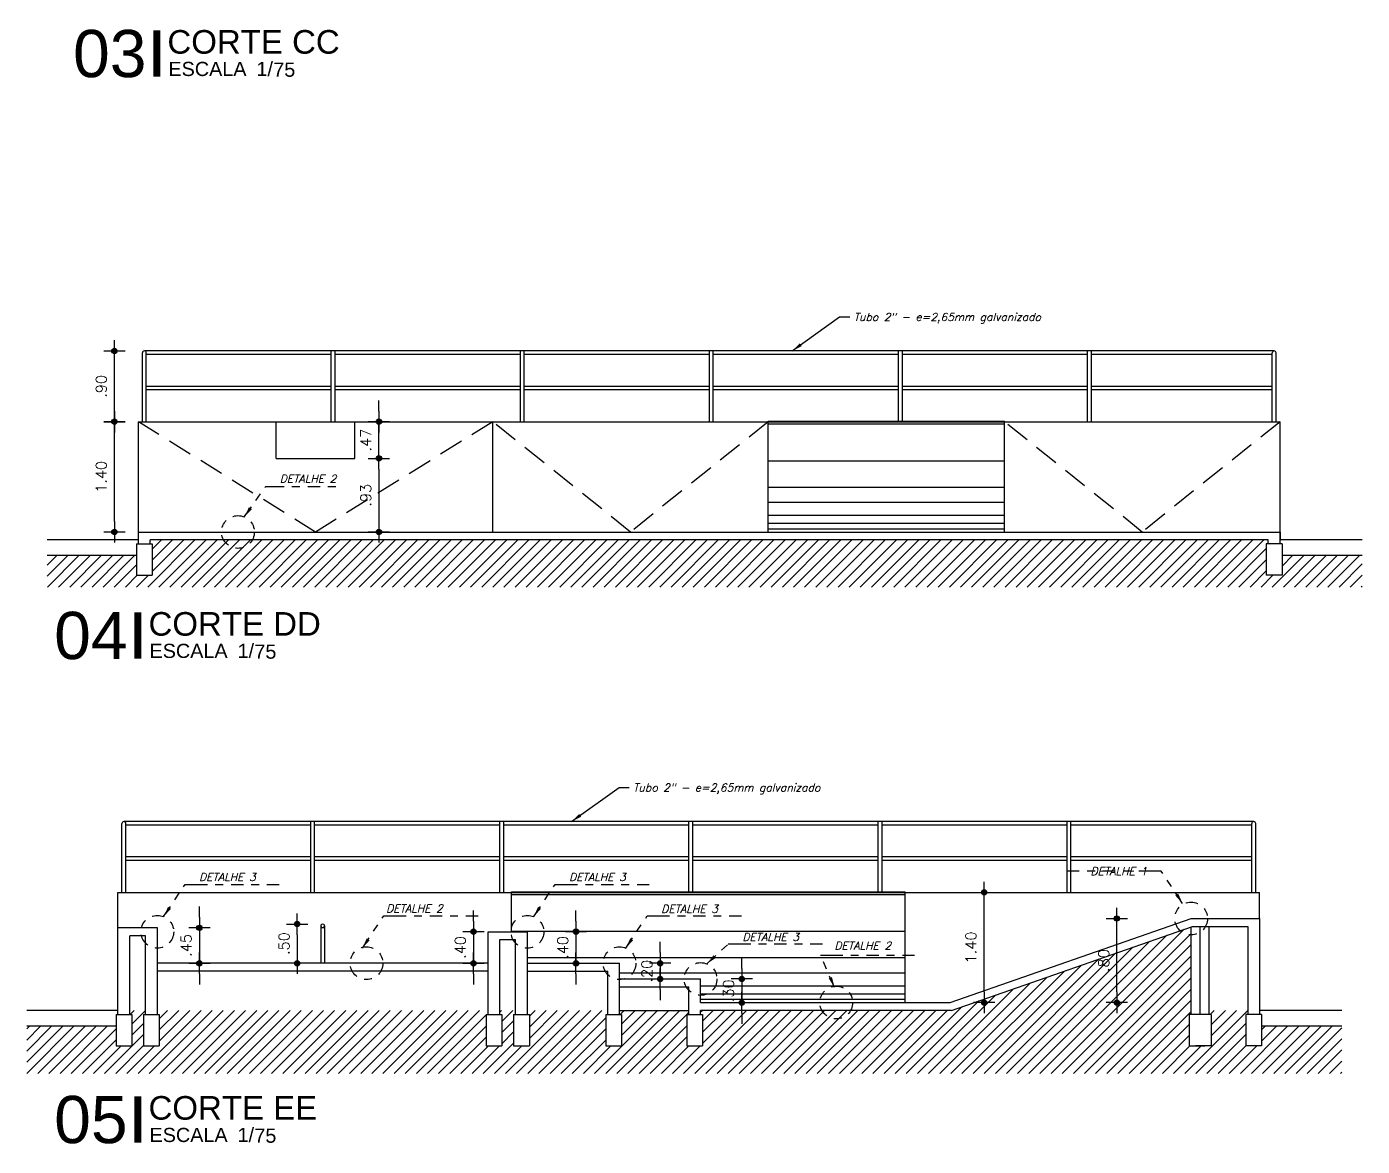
# Model space of a CAD drawing. Header units: millimetres. Extents: x 482 to 600, y -218 to -108.
# Drawn here: x 529.14 to 546.1, y -216.46 to -202.24 of the extents above; entities that cross this region are included whole.
import ezdxf
from ezdxf.enums import TextEntityAlignment as Align

# ---------------------------------------------------------------- set-up
doc = ezdxf.new("R2010")
doc.units = ezdxf.units.MM
doc.header["$LTSCALE"] = 2.5
doc.linetypes.add('DASHDOT2', pattern=[0.5, 0.25, -0.125, 0, -0.125])
doc.linetypes.add('HIDDEN2', pattern=[0.1875, 0.125, -0.0625])
for name, color, linetype in [('AN_INDICAÇAO', 2, 'Continuous'), ('COTAS', 1, 'Continuous'), ('ESTMETÄLICA', 1, 'Continuous'), ('HACHURA', 254, 'Continuous'), ('INDICAÇÃO', 1, 'Continuous'), ('PAREDE', 4, 'Continuous'), ('PROJEÇÃO', 1, 'HIDDEN2'), ('TXAMB', 2, 'Continuous'), ('VISTA', 1, 'Continuous')]:
    doc.layers.add(name, color=color, linetype=linetype)
doc.styles.add('ARIAL', font='arial.ttf')
doc.styles.add('ARIAL 02', font='sanss___.ttf', dxfattribs={"height": 2})
doc.styles.add('COTA75', font='ROMANS.SHX')
doc.styles.add('ROMANS', font='romans', dxfattribs={"oblique": 15})
doc.dimstyles.new('COTA75', dxfattribs={"dimtxt": 0.135, "dimasz": 0.135, "dimexe": 0.05, "dimexo": 0.95, "dimgap": 0.1, "dimtad": 1, "dimzin": 4, "dimdsep": 46, "dimtxsty": 'COTA75', "dimblk": 'bola', "dimcen": -0.1, "dimdle": 0.05, "dimse1": 1, "dimse2": 1, "dimclrd": 256, "dimclre": 256, "dimclrt": 2, "dimadec": 0, "dimazin": 0, "dimtfac": 1, "dimtix": 1, "dimtmove": 2, "dimatfit": 3, "dimfxl": 1, "dimtvp": 0.833333, "dimtolj": 1, "dimtzin": 4, "dimarcsym": 0})
doc.dimstyles.new('COTA75$0', dxfattribs={"dimtxt": 0.135, "dimasz": 0.135, "dimexe": 0.05, "dimexo": 0.95, "dimgap": 0.1, "dimtad": 1, "dimzin": 4, "dimdsep": 46, "dimtxsty": 'COTA75', "dimblk": 'bola', "dimcen": -0.1, "dimdle": 0.05, "dimse1": 1, "dimse2": 1, "dimclrd": 256, "dimclre": 256, "dimclrt": 2, "dimadec": 0, "dimazin": 0, "dimtfac": 1, "dimtix": 1, "dimtmove": 2, "dimatfit": 3, "dimfxl": 1, "dimtvp": 0.833333, "dimtolj": 1, "dimtzin": 4, "dimarcsym": 0})

# ---------------------------------------------------------------- blocks, each defined once
blk = doc.blocks.new('bola')
blk.add_hatch(color=0).paths.add_polyline_path([(-0.25, 0, 1), (0.25, 0, 1)])
at = {"color": 0}
for p, q in [((-1, 0), (-0.25, 0)), ((0, 1), (0, 0.25)), ((0.25, 0), (1, 0)), ((0, -0.25), (0, -1))]:
    blk.add_line(p, q, dxfattribs=at)
blk.add_circle((0, 0), 0.25, dxfattribs=at)
blk = doc.blocks.new('*D99')
at = {"layer": 'COTAS', "lineweight": -2}
blk.add_line((530.25, -208.527), (530.25, -207.397), dxfattribs=at)
at = {"layer": 'DEFPOINTS', "color": 0}
for p in [(530.25, -207.262), (530.555, -207.262), (530.555, -208.662)]:
    blk.add_point(p, dxfattribs=at)
at = {"layer": 'COTAS', "lineweight": -2, "xscale": 0.135, "yscale": 0.135, "zscale": 0.135}
for p, rotation in [((530.25, -207.262), 90), ((530.25, -208.662), 270)]:
    blk.add_blockref('bola', p, dxfattribs=dict(at, rotation=rotation))
at = {"layer": 'COTAS', "color": 2, "insert": (530.082, -207.962), "char_height": 0.135, "attachment_point": 5, "rotation": 90, "style": 'COTA75'}
blk.add_mtext('\\A1;1.40', dxfattribs=at)
blk = doc.blocks.new('*D100')
at = {"layer": 'COTAS', "lineweight": -2}
blk.add_line((530.25, -207.127), (530.25, -206.497), dxfattribs=at)
at = {"layer": 'DEFPOINTS', "color": 0}
for p in [(530.25, -206.362), (530.938, -206.362), (530.938, -207.262)]:
    blk.add_point(p, dxfattribs=at)
at = {"layer": 'COTAS', "lineweight": -2, "xscale": 0.135, "yscale": 0.135, "zscale": 0.135}
for p, rotation in [((530.25, -206.362), 90), ((530.25, -207.262), 270)]:
    blk.add_blockref('bola', p, dxfattribs=dict(at, rotation=rotation))
at = {"layer": 'COTAS', "color": 2, "insert": (530.082, -206.812), "char_height": 0.135, "attachment_point": 5, "rotation": 90, "style": 'COTA75'}
blk.add_mtext('\\A1;.90', dxfattribs=at)
blk = doc.blocks.new('*D101')
at = {"layer": 'COTAS', "lineweight": -2}
blk.add_line((533.609, -207.862), (533.609, -208.527), dxfattribs=at)
at = {"layer": 'DEFPOINTS', "color": 0}
for p in [(533.305, -207.727), (533.305, -208.662), (533.609, -208.662)]:
    blk.add_point(p, dxfattribs=at)
at = {"layer": 'COTAS', "lineweight": -2, "xscale": 0.135, "yscale": 0.135, "zscale": 0.135}
for p, rotation in [((533.609, -207.727), 90), ((533.609, -208.662), 270)]:
    blk.add_blockref('bola', p, dxfattribs=dict(at, rotation=rotation))
at = {"layer": 'COTAS', "color": 2, "insert": (533.442, -208.195), "char_height": 0.135, "attachment_point": 5, "rotation": 90, "style": 'COTA75'}
blk.add_mtext('\\A1;.93', dxfattribs=at)
blk = doc.blocks.new('*D102')
at = {"layer": 'COTAS', "lineweight": -2}
for p, q in [((533.609, -207.127), (533.609, -206.992)), ((533.609, -207.727), (533.609, -207.262)), ((533.609, -207.862), (533.609, -207.997))]:
    blk.add_line(p, q, dxfattribs=at)
at = {"layer": 'DEFPOINTS', "color": 0}
for p in [(533.305, -207.262), (533.609, -207.262), (533.305, -207.727)]:
    blk.add_point(p, dxfattribs=at)
at = {"layer": 'COTAS', "lineweight": -2, "xscale": 0.135, "yscale": 0.135, "zscale": 0.135}
for p, rotation in [((533.609, -207.262), 270), ((533.609, -207.727), 90)]:
    blk.add_blockref('bola', p, dxfattribs=dict(at, rotation=rotation))
at = {"layer": 'COTAS', "color": 2, "insert": (533.442, -207.495), "char_height": 0.135, "attachment_point": 5, "rotation": 90, "style": 'COTA75'}
blk.add_mtext('\\A1;.47', dxfattribs=at)
blk = doc.blocks.new('*D103')
at = {"layer": 'COTAS', "lineweight": -2}
for p, q in [((531.329, -213.554), (531.329, -213.419)), ((531.329, -213.689), (531.329, -214.139)), ((531.329, -214.274), (531.329, -214.409))]:
    blk.add_line(p, q, dxfattribs=at)
at = {"layer": 'DEFPOINTS', "color": 0}
for p in [(530.795, -213.689), (530.795, -214.139), (531.329, -214.139)]:
    blk.add_point(p, dxfattribs=at)
at = {"layer": 'COTAS', "lineweight": -2, "xscale": 0.135, "yscale": 0.135, "zscale": 0.135}
for p, rotation in [((531.329, -213.689), 270), ((531.329, -214.139), 90)]:
    blk.add_blockref('bola', p, dxfattribs=dict(at, rotation=rotation))
at = {"layer": 'COTAS', "color": 2, "insert": (531.161, -213.914), "char_height": 0.135, "attachment_point": 5, "rotation": 90, "style": 'COTA75'}
blk.add_mtext('\\A1;.45', dxfattribs=at)
blk = doc.blocks.new('*D104')
at = {"layer": 'COTAS', "lineweight": -2}
for p, q in [((534.811, -213.604), (534.811, -213.469)), ((534.811, -213.739), (534.811, -214.139)), ((534.811, -214.274), (534.811, -214.409))]:
    blk.add_line(p, q, dxfattribs=at)
at = {"layer": 'DEFPOINTS', "color": 0}
for p in [(535.105, -213.739), (534.811, -214.139), (535.105, -214.139)]:
    blk.add_point(p, dxfattribs=at)
at = {"layer": 'COTAS', "lineweight": -2, "xscale": 0.135, "yscale": 0.135, "zscale": 0.135}
for p, rotation in [((534.811, -213.739), 270), ((534.811, -214.139), 90)]:
    blk.add_blockref('bola', p, dxfattribs=dict(at, rotation=rotation))
at = {"layer": 'COTAS', "color": 2, "insert": (534.643, -213.939), "char_height": 0.135, "attachment_point": 5, "rotation": 90, "style": 'COTA75'}
blk.add_mtext('\\A1;.40', dxfattribs=at)
blk = doc.blocks.new('*D105')
at = {"layer": 'COTAS', "lineweight": -2}
blk.add_line((532.571, -213.777), (532.571, -214.004), dxfattribs=at)
at = {"layer": 'DEFPOINTS', "color": 0}
for p in [(532.893, -213.642), (532.571, -214.139), (532.893, -214.139)]:
    blk.add_point(p, dxfattribs=at)
at = {"layer": 'COTAS', "lineweight": -2, "xscale": 0.135, "yscale": 0.135, "zscale": 0.135}
for p, rotation in [((532.571, -213.642), 90), ((532.571, -214.139), 270)]:
    blk.add_blockref('bola', p, dxfattribs=dict(at, rotation=rotation))
at = {"layer": 'COTAS', "color": 2, "insert": (532.404, -213.89), "char_height": 0.135, "attachment_point": 5, "rotation": 90, "style": 'COTA75'}
blk.add_mtext('\\A1;.50', dxfattribs=at)
blk = doc.blocks.new('*D106')
at = {"layer": 'COTAS', "lineweight": -2}
for p, q in [((537.181, -214.004), (537.181, -213.869)), ((537.181, -214.139), (537.181, -214.339)), ((537.181, -214.474), (537.181, -214.609))]:
    blk.add_line(p, q, dxfattribs=at)
at = {"layer": 'DEFPOINTS', "color": 0}
for p in [(536.665, -214.139), (536.665, -214.339), (537.181, -214.339)]:
    blk.add_point(p, dxfattribs=at)
at = {"layer": 'COTAS', "lineweight": -2, "xscale": 0.135, "yscale": 0.135, "zscale": 0.135}
for p, rotation in [((537.181, -214.139), 270), ((537.181, -214.339), 90)]:
    blk.add_blockref('bola', p, dxfattribs=dict(at, rotation=rotation))
at = {"layer": 'COTAS', "color": 2, "insert": (537.013, -214.239), "char_height": 0.135, "attachment_point": 5, "rotation": 90, "style": 'COTA75'}
blk.add_mtext('\\A1;.20', dxfattribs=at)
blk = doc.blocks.new('*D107')
at = {"layer": 'COTAS', "lineweight": -2}
for p, q in [((538.218, -214.204), (538.218, -214.069)), ((538.218, -214.339), (538.218, -214.639)), ((538.218, -214.774), (538.218, -214.909))]:
    blk.add_line(p, q, dxfattribs=at)
at = {"layer": 'DEFPOINTS', "color": 0}
for p in [(537.695, -214.339), (537.695, -214.639), (538.218, -214.639)]:
    blk.add_point(p, dxfattribs=at)
at = {"layer": 'COTAS', "lineweight": -2, "xscale": 0.135, "yscale": 0.135, "zscale": 0.135}
for p, rotation in [((538.218, -214.339), 270), ((538.218, -214.639), 90)]:
    blk.add_blockref('bola', p, dxfattribs=dict(at, rotation=rotation))
at = {"layer": 'COTAS', "color": 2, "insert": (538.05, -214.489), "char_height": 0.135, "attachment_point": 5, "rotation": 90, "style": 'COTA75'}
blk.add_mtext('\\A1;.30', dxfattribs=at)
blk = doc.blocks.new('*D108')
at = {"layer": 'COTAS', "lineweight": -2}
for p, q in [((536.112, -213.604), (536.112, -213.469)), ((536.112, -213.739), (536.112, -214.139)), ((536.112, -214.274), (536.112, -214.409))]:
    blk.add_line(p, q, dxfattribs=at)
at = {"layer": 'DEFPOINTS', "color": 0}
for p in [(535.495, -213.739), (535.495, -214.139), (536.112, -214.139)]:
    blk.add_point(p, dxfattribs=at)
at = {"layer": 'COTAS', "lineweight": -2, "xscale": 0.135, "yscale": 0.135, "zscale": 0.135}
for p, rotation in [((536.112, -213.739), 270), ((536.112, -214.139), 90)]:
    blk.add_blockref('bola', p, dxfattribs=dict(at, rotation=rotation))
at = {"layer": 'COTAS', "color": 2, "insert": (535.944, -213.939), "char_height": 0.135, "attachment_point": 5, "rotation": 90, "style": 'COTA75'}
blk.add_mtext('\\A1;.40', dxfattribs=at)
blk = doc.blocks.new('*D109')
at = {"layer": 'COTAS', "lineweight": -2}
blk.add_line((541.296, -214.504), (541.296, -213.374), dxfattribs=at)
at = {"layer": 'DEFPOINTS', "color": 0}
for p in [(540.719, -213.239), (541.296, -213.239), (540.719, -214.639)]:
    blk.add_point(p, dxfattribs=at)
at = {"layer": 'COTAS', "lineweight": -2, "xscale": 0.135, "yscale": 0.135, "zscale": 0.135}
for p, rotation in [((541.296, -213.239), 90), ((541.296, -214.639), 270)]:
    blk.add_blockref('bola', p, dxfattribs=dict(at, rotation=rotation))
at = {"layer": 'COTAS', "color": 2, "insert": (541.129, -213.939), "char_height": 0.135, "attachment_point": 5, "rotation": 90, "style": 'COTA75'}
blk.add_mtext('\\A1;1.40', dxfattribs=at)
blk = doc.blocks.new('*D110')
at = {"layer": 'COTAS', "lineweight": -2}
blk.add_line((542.982, -214.504), (542.982, -213.706), dxfattribs=at)
at = {"layer": 'DEFPOINTS', "color": 0}
for p in [(542.982, -213.571), (544.795, -213.571), (540.865, -214.639)]:
    blk.add_point(p, dxfattribs=at)
at = {"layer": 'COTAS', "lineweight": -2, "xscale": 0.135, "yscale": 0.135, "zscale": 0.135}
for p, rotation in [((542.982, -213.571), 90), ((542.982, -214.639), 270)]:
    blk.add_blockref('bola', p, dxfattribs=dict(at, rotation=rotation))
at = {"layer": 'COTAS', "color": 2, "insert": (542.815, -214.105), "char_height": 0.135, "attachment_point": 5, "rotation": 90, "style": 'COTA75'}
blk.add_mtext('\\A1;.80', dxfattribs=at)
blk = doc.blocks.new('IND_INDICAÇÃO')
at = {"color": 8}
blk.add_lwpolyline([(0.01665, 0.00794, 0.0012, 0.0012, 0), (0.01665, 0.00006, 0.0008, 0.0008, 0)], format="xyseb", dxfattribs=at)
at = {"style": 'ARIAL 02'}
for s, p in [('ESCALA', (0.01862, 0.00019)), ('1/', (0.03353, 0.00019))]:
    blk.add_text(s, height=0.0024, dxfattribs=at).set_placement(p)
at = {"style": 'ARIAL', "flags": 4}
blk.add_attdef('NUMERO', text='', height=0.008, dxfattribs=at).set_placement((0.01491, 0.004), align=Align.MIDDLE_RIGHT)
for tag, height, p in [('NOME.DO.DESENHO', 0.004, (0.01845, 0.00597)), ('ESCALA', 0.0024, (0.03637, 0.00126))]:
    blk.add_attdef(tag, text='', height=height, dxfattribs=at).set_placement(p, align=Align.MIDDLE_LEFT)

msp = doc.modelspace()

# ---------------------------------------------------------------- hatches: boundary and pattern name
at = {"layer": 'HACHURA'}
h = msp.add_hatch(dxfattribs=at)
h.set_pattern_fill('_USER', color=256, scale=0.1, angle=45, style=0, pattern_type=0)
h.set_pattern_definition([(45, (492.0641, -209.36226), (-0.07071068, 0.07071068), [])])
h.paths.add_polyline_path([(544.88, -208.812), (544.905, -208.812), (544.905, -208.762), (530.705, -208.762), (530.705, -208.812), (530.73, -208.812), (530.73, -209.212), (530.53, -209.212), (530.53, -208.962), (529.396, -208.962), (529.396, -209.362), (546.099, -209.362), (546.099, -208.962), (545.08, -208.962), (545.08, -209.212), (544.88, -209.212)])
h = msp.add_hatch(dxfattribs=at)
h.set_pattern_fill('_USER', color=256, scale=0.1, angle=45, style=0, pattern_type=0)
h.set_pattern_definition([(45, (529.13583, -215.53864), (-0.0707107, 0.0707107), [])])
h.paths.add_polyline_path([(534.97, -214.739), (530.82, -214.739), (530.82, -215.539), (534.97, -215.539)])
h.paths.add_polyline_path([(530.82, -215.189), (530.62, -215.189), (530.62, -214.789), (530.645, -214.789), (530.645, -214.739), (530.445, -214.739), (530.445, -214.789), (530.47, -214.789), (530.47, -215.189), (530.27, -215.189), (530.27, -214.939), (529.136, -214.939), (529.136, -215.539), (530.82, -215.539)])
h.paths.add_polyline_path([(545.839, -214.939), (544.82, -214.939), (544.82, -215.189), (544.62, -215.189), (544.62, -214.789), (544.645, -214.789), (544.645, -214.739), (544.154, -214.739), (544.154, -214.789), (544.179, -214.789), (544.179, -215.189), (543.979, -215.189), (543.9, -215.189), (543.9, -214.789), (543.925, -214.789), (543.925, -213.677), (540.882, -214.739), (537.695, -214.739), (537.695, -214.789), (537.72, -214.789), (537.72, -215.189), (537.52, -215.189), (537.52, -214.789), (537.545, -214.789), (537.545, -214.739), (536.665, -214.739), (536.665, -214.789), (536.69, -214.789), (536.69, -215.189), (536.49, -215.189), (536.49, -214.789), (536.515, -214.789), (536.515, -214.739), (535.495, -214.739), (535.495, -214.789), (535.52, -214.789), (535.52, -215.189), (535.32, -215.189), (535.32, -214.789), (535.345, -214.789), (535.345, -214.739), (535.145, -214.739), (535.145, -214.789), (535.17, -214.789), (535.17, -215.189), (534.97, -215.189), (534.97, -215.539), (545.839, -215.539)])

# ---------------------------------------------------------------- linework, layer by layer
for p, q in [((542.611, -207.262), (542.658, -207.262)), ((542.351, -213.239), (542.398, -213.239))]:
    msp.add_line(p, q)
at = {"layer": 'ESTMETÄLICA'}
for points in [[(532.87, -213.662), (532.87, -214.139)], [(532.893, -213.642), (532.881, -213.645), (532.873, -213.656), (532.873, -213.671), (532.881, -213.683), (532.893, -213.686), (532.908, -213.683), (532.917, -213.671), (532.917, -213.656), (532.908, -213.645), (532.893, -213.642)], [(532.92, -213.662), (532.92, -214.139)]]:
    msp.add_lwpolyline(points, dxfattribs=at)
at = {"layer": 'INDICAÇÃO', "color": 3, "linetype": 'DASHDOT2', "ltscale": 0.25}
for centre in [(531.819, -208.662), (543.925, -213.571), (530.795, -213.739), (535.495, -213.739), (533.451, -214.139), (536.665, -214.139), (537.695, -214.339), (539.418, -214.639)]:
    msp.add_circle(centre, 0.208, dxfattribs=at)
at = {"layer": 'PAREDE'}
for p, q in [((530.555, -208.762), (529.396, -208.762)), ((530.53, -208.812), (530.73, -208.812)), ((530.53, -208.812), (530.53, -209.212)), ((530.705, -208.812), (530.705, -208.762)), ((544.905, -208.762), (530.705, -208.762)), ((530.73, -208.812), (530.73, -209.212)), ((545.08, -208.812), (544.88, -208.812)), ((544.88, -208.812), (544.88, -209.212)), ((545.055, -208.662), (545.055, -208.762)), ((546.099, -208.762), (545.055, -208.762)), ((545.08, -208.812), (545.08, -209.212)), ((530.53, -208.962), (529.396, -208.962)), ((546.099, -208.962), (545.08, -208.962)), ((530.53, -209.212), (530.73, -209.212)), ((545.08, -209.212), (544.88, -209.212)), ((530.295, -214.789), (530.295, -213.689)), ((530.795, -213.689), (530.295, -213.689)), ((530.795, -214.789), (530.795, -213.689)), ((540.865, -214.639), (543.925, -213.571)), ((540.882, -214.739), (543.942, -213.671)), ((543.925, -213.571), (544.795, -213.571)), ((543.925, -214.789), (543.925, -213.677)), ((543.942, -213.671), (544.645, -213.671)), ((544.04, -214.789), (544.04, -213.671)), ((544.154, -214.789), (544.154, -213.671)), ((544.645, -213.671), (544.645, -214.789)), ((544.795, -213.571), (544.795, -214.789)), ((530.445, -214.789), (530.445, -213.789)), ((530.645, -213.789), (530.445, -213.789)), ((530.645, -214.789), (530.645, -213.789)), ((534.995, -214.789), (534.995, -213.739)), ((534.995, -213.739), (535.495, -213.739)), ((535.145, -214.789), (535.145, -213.839)), ((535.145, -213.839), (535.345, -213.839)), ((535.345, -214.789), (535.345, -213.839)), ((535.495, -214.789), (535.495, -213.739)), ((534.995, -214.139), (530.795, -214.139)), ((534.995, -214.239), (530.795, -214.239)), ((535.495, -214.139), (536.665, -214.139)), ((535.495, -214.239), (536.515, -214.239)), ((536.515, -214.789), (536.515, -214.239)), ((536.665, -214.789), (536.665, -214.139)), ((536.665, -214.339), (537.695, -214.339)), ((537.695, -214.639), (537.695, -214.339)), ((536.665, -214.439), (537.545, -214.439)), ((537.545, -214.789), (537.545, -214.439)), ((530.295, -214.739), (529.136, -214.739)), ((536.665, -214.739), (537.545, -214.739)), ((540.882, -214.739), (537.695, -214.739)), ((537.695, -214.789), (537.695, -214.739)), ((545.839, -214.739), (544.795, -214.739)), ((545.839, -214.739), (544.795, -214.739)), ((530.27, -214.789), (530.47, -214.789)), ((530.27, -214.789), (530.27, -215.189)), ((530.47, -214.789), (530.47, -215.189)), ((530.62, -214.789), (530.82, -214.789)), ((530.62, -214.789), (530.62, -215.189)), ((530.82, -214.789), (530.82, -215.189)), ((534.97, -214.789), (535.17, -214.789)), ((534.97, -214.789), (534.97, -215.189)), ((535.17, -214.789), (535.17, -215.189)), ((535.32, -214.789), (535.52, -214.789)), ((535.32, -214.789), (535.32, -215.189)), ((535.52, -214.789), (535.52, -215.189)), ((536.49, -214.789), (536.69, -214.789)), ((536.49, -214.789), (536.49, -215.189)), ((536.69, -214.789), (536.69, -215.189)), ((537.52, -214.789), (537.72, -214.789)), ((537.52, -214.789), (537.52, -215.189)), ((537.72, -214.789), (537.72, -215.189)), ((543.9, -214.789), (543.9, -215.189)), ((544.179, -214.789), (543.9, -214.789)), ((544.179, -214.789), (544.179, -215.189)), ((544.82, -214.789), (544.62, -214.789)), ((544.62, -214.789), (544.62, -215.189)), ((544.82, -214.789), (544.82, -215.189)), ((530.27, -214.939), (529.136, -214.939)), ((545.839, -214.939), (544.82, -214.939)), ((530.27, -215.189), (530.47, -215.189)), ((530.62, -215.189), (530.82, -215.189)), ((534.97, -215.189), (535.17, -215.189)), ((535.32, -215.189), (535.52, -215.189)), ((536.49, -215.189), (536.69, -215.189)), ((537.52, -215.189), (537.72, -215.189)), ((543.9, -215.189), (544.1, -215.189)), ((544.179, -215.189), (543.979, -215.189)), ((544.82, -215.189), (544.62, -215.189))]:
    msp.add_line(p, q, dxfattribs=at)
at = {"layer": 'PAREDE', "color": 7}
msp.add_line((530.555, -208.812), (530.555, -208.662), dxfattribs=at)
at = {"layer": 'PAREDE'}
for points in [[(530.555, -208.662), (545.055, -208.662)], [(544.905, -208.812), (544.905, -208.762)], [(545.055, -208.812), (545.055, -208.662)], [(537.695, -214.639), (540.865, -214.639)]]:
    msp.add_lwpolyline(points, dxfattribs=at)
at = {"layer": 'PROJEÇÃO'}
for p, q in [((532.805, -208.662), (530.555, -207.262)), ((535.055, -207.262), (532.805, -208.662)), ((536.805, -208.662), (535.055, -207.262)), ((538.555, -207.262), (536.805, -208.662)), ((543.305, -208.662), (541.555, -207.262)), ((545.055, -207.262), (543.305, -208.662))]:
    msp.add_line(p, q, dxfattribs=at)
at = {"layer": 'VISTA', "color": 8}
for p, q in [((530.605, -207.262), (530.605, -206.387)), ((530.655, -207.262), (530.655, -206.387)), ((533.003, -207.262), (533.003, -206.362)), ((533.053, -207.262), (533.053, -206.362)), ((535.406, -207.262), (535.406, -206.362)), ((535.456, -207.262), (535.456, -206.362)), ((537.806, -207.262), (537.806, -206.362)), ((537.856, -207.262), (537.856, -206.362)), ((540.209, -207.262), (540.209, -206.362)), ((540.259, -207.262), (540.259, -206.362)), ((542.609, -207.262), (542.609, -206.362)), ((542.659, -207.262), (542.659, -206.362)), ((544.955, -207.262), (544.955, -206.387)), ((545.005, -207.262), (545.005, -206.387)), ((530.345, -213.239), (530.345, -212.364)), ((530.395, -213.239), (530.395, -212.364)), ((532.743, -213.239), (532.743, -212.339)), ((532.793, -213.239), (532.793, -212.339)), ((535.146, -213.239), (535.146, -212.339)), ((535.196, -213.239), (535.196, -212.339)), ((537.546, -213.239), (537.546, -212.339)), ((537.596, -213.239), (537.596, -212.339)), ((539.949, -213.239), (539.949, -212.339)), ((539.999, -213.239), (539.999, -212.339)), ((542.349, -213.239), (542.349, -212.339)), ((542.399, -213.239), (542.399, -212.339)), ((544.695, -213.239), (544.695, -212.364)), ((544.745, -213.239), (544.745, -212.364))]:
    msp.add_line(p, q, dxfattribs=at)
for points in [[(544.98, -206.362), (530.63, -206.362)], [(533.003, -206.409), (530.655, -206.409)], [(535.406, -206.409), (533.053, -206.409)], [(537.806, -206.409), (535.456, -206.409)], [(540.209, -206.409), (537.856, -206.409)], [(542.609, -206.409), (540.259, -206.409)], [(544.955, -206.409), (542.659, -206.409)], [(533.003, -206.812), (530.655, -206.812)], [(533.003, -206.856), (530.655, -206.856)], [(535.406, -206.812), (533.053, -206.812)], [(535.406, -206.856), (533.053, -206.856)], [(537.806, -206.812), (535.456, -206.812)], [(537.806, -206.856), (535.456, -206.856)], [(540.209, -206.812), (537.856, -206.812)], [(540.209, -206.856), (537.856, -206.856)], [(542.609, -206.812), (540.259, -206.812)], [(542.609, -206.856), (540.259, -206.856)], [(544.955, -206.812), (542.659, -206.812)], [(544.955, -206.856), (542.659, -206.856)], [(538.555, -208.283), (541.555, -208.283)], [(538.555, -208.45), (541.555, -208.45)], [(538.555, -208.55), (541.555, -208.55)], [(538.555, -208.621), (541.555, -208.621)], [(544.72, -212.339), (530.37, -212.339)], [(532.743, -212.386), (530.395, -212.386)], [(535.146, -212.386), (532.793, -212.386)], [(537.546, -212.386), (535.196, -212.386)], [(539.949, -212.386), (537.596, -212.386)], [(542.349, -212.386), (539.999, -212.386)], [(544.695, -212.386), (542.399, -212.386)], [(532.743, -212.789), (530.395, -212.789)], [(532.743, -212.833), (530.395, -212.833)], [(535.146, -212.789), (532.793, -212.789)], [(535.146, -212.833), (532.793, -212.833)], [(537.546, -212.789), (535.196, -212.789)], [(537.546, -212.833), (535.196, -212.833)], [(539.949, -212.789), (537.596, -212.789)], [(539.949, -212.833), (537.596, -212.833)], [(542.349, -212.789), (539.999, -212.789)], [(542.349, -212.833), (539.999, -212.833)], [(544.695, -212.789), (542.399, -212.789)], [(544.695, -212.833), (542.399, -212.833)], [(536.665, -214.259), (540.295, -214.259)], [(537.695, -214.427), (540.295, -214.427)], [(537.695, -214.527), (540.295, -214.527)], [(537.695, -214.597), (540.295, -214.597)]]:
    msp.add_lwpolyline(points, dxfattribs=at)
at = {"layer": 'VISTA'}
for points in [[(530.555, -207.262), (545.055, -207.262)], [(538.555, -207.253), (541.555, -207.253)], [(538.555, -207.289), (541.555, -207.289)], [(538.555, -207.756), (541.555, -207.756)], [(538.555, -208.092), (541.555, -208.092)], [(530.295, -213.239), (544.795, -213.239)], [(535.295, -213.23), (540.295, -213.23)], [(535.295, -213.265), (540.295, -213.265)], [(535.295, -213.733), (540.295, -213.733)], [(535.495, -214.068), (540.295, -214.068)]]:
    msp.add_lwpolyline(points, dxfattribs=at)
at = {"layer": 'VISTA', "color": 2}
for points in [[(530.555, -208.662), (530.555, -208.662), (530.555, -207.262)], [(532.305, -207.727), (532.305, -207.262)], [(533.305, -207.727), (533.305, -207.262)], [(535.055, -208.662), (535.055, -207.262)], [(538.555, -208.662), (538.555, -207.253)], [(541.555, -208.662), (541.555, -207.253)], [(545.055, -208.662), (545.055, -207.262)], [(532.305, -207.727), (533.305, -207.727)], [(530.295, -213.689), (530.295, -213.689), (530.295, -213.239)], [(535.295, -213.739), (535.295, -213.23)], [(540.295, -214.639), (540.295, -213.23)], [(544.795, -213.571), (544.795, -213.239)]]:
    msp.add_lwpolyline(points, dxfattribs=at)
at = {"layer": 'VISTA', "color": 8}
for centre in [(530.63, -206.387), (544.98, -206.387), (530.37, -212.364), (544.72, -212.364)]:
    msp.add_arc(centre, 0.025, 0, 180, dxfattribs=at)

# ---------------------------------------------------------------- block references
at = {"layer": 'AN_INDICAÇAO'}
ref = msp.add_blockref('IND_INDICAÇÃO', (529.539, -202.885), dxfattribs=dict(at, xscale=75, yscale=75, zscale=75))
ref.add_attrib('NUMERO', '03', dxfattribs={"layer": '0', "height": 0.6, "style": 'ARIAL'}).set_placement((530.657, -202.585), align=Align.MIDDLE_RIGHT)
ref.add_attrib('NOME.DO.DESENHO', 'CORTE CC', dxfattribs={"layer": '0', "height": 0.3, "style": 'ARIAL'}).set_placement((530.923, -202.437), align=Align.MIDDLE_LEFT)
ref.add_attrib('ESCALA', '75', dxfattribs={"layer": '0', "height": 0.18, "style": 'ARIAL'}).set_placement((532.267, -202.79), align=Align.MIDDLE_LEFT)
ref = msp.add_blockref('IND_INDICAÇÃO', (529.299, -210.276), dxfattribs=dict(at, xscale=75, yscale=75, zscale=75))
ref.add_attrib('NUMERO', '04', dxfattribs={"layer": '0', "height": 0.6, "style": 'ARIAL'}).set_placement((530.417, -209.976), align=Align.MIDDLE_RIGHT)
ref.add_attrib('NOME.DO.DESENHO', 'CORTE DD', dxfattribs={"layer": '0', "height": 0.3, "style": 'ARIAL'}).set_placement((530.683, -209.829), align=Align.MIDDLE_LEFT)
ref.add_attrib('ESCALA', '75', dxfattribs={"layer": '0', "height": 0.18, "style": 'ARIAL'}).set_placement((532.027, -210.181), align=Align.MIDDLE_LEFT)
ref = msp.add_blockref('IND_INDICAÇÃO', (529.299, -216.424), dxfattribs=dict(at, xscale=75, yscale=75, zscale=75))
ref.add_attrib('NUMERO', '05', dxfattribs={"layer": '0', "height": 0.6, "style": 'ARIAL'}).set_placement((530.417, -216.124), align=Align.MIDDLE_RIGHT)
ref.add_attrib('NOME.DO.DESENHO', 'CORTE EE', dxfattribs={"layer": '0', "height": 0.3, "style": 'ARIAL'}).set_placement((530.683, -215.976), align=Align.MIDDLE_LEFT)
ref.add_attrib('ESCALA', '75', dxfattribs={"layer": '0', "height": 0.18, "style": 'ARIAL'}).set_placement((532.027, -216.329), align=Align.MIDDLE_LEFT)

# ---------------------------------------------------------------- texts
at = {"layer": 'TXAMB', "color": 2, "char_height": 0.1, "style": 'ROMANS'}
for s, insert, attachment_point in [('Tubo 2" - e=2,65mm galvanizado', (539.64, -205.881), 1), ('DETALHE 2', (532.349, -207.935), 1), ('Tubo 2" - e=2,65mm galvanizado', (536.838, -211.858), 1), ('DETALHE 3', (531.325, -212.993), 1), ('DETALHE 3', (536.025, -212.994), 1), ('DETALHE 1', (543.367, -212.92), 3), ('DETALHE 2', (533.701, -213.393), 1), ('DETALHE 3', (537.195, -213.399), 1), ('DETALHE 3', (538.225, -213.756), 1), ('DETALHE 2', (539.395, -213.866), 1)]:
    msp.add_mtext(s, dxfattribs=dict(at, insert=insert, attachment_point=attachment_point))

# ---------------------------------------------------------------- dimensions: what is measured, and where the dimension line sits
at = {"layer": 'COTAS'}
for base, p1, p2, picture, middle in [((530.25, -206.362), (530.938, -207.262), (530.938, -206.362), '*D100', (530.082, -206.812)), ((530.25, -207.262), (530.555, -208.662), (530.555, -207.262), '*D99', (530.082, -207.962)), ((541.296, -213.239), (540.719, -214.639), (540.719, -213.239), '*D109', (541.129, -213.939)), ((531.329, -214.139), (530.795, -213.689), (530.795, -214.139), '*D103', (531.161, -213.914)), ((532.571, -214.139), (532.893, -213.642), (532.893, -214.139), '*D105', (532.404, -213.89)), ((534.811, -214.139), (535.105, -213.739), (535.105, -214.139), '*D104', (534.643, -213.939)), ((536.112, -214.139), (535.495, -213.739), (535.495, -214.139), '*D108', (535.944, -213.939)), ((537.181, -214.339), (536.665, -214.139), (536.665, -214.339), '*D106', (537.013, -214.239)), ((538.218, -214.639), (537.695, -214.339), (537.695, -214.639), '*D107', (538.05, -214.489))]:
    dim = msp.add_linear_dim(base=base, p1=p1, p2=p2, angle=90, dimstyle='COTA75$0', dxfattribs=at)
    dim.commit()
    dim.dimension.update_dxf_attribs({"geometry": picture, "text_midpoint": middle})
for base, p1, p2, text, picture, middle in [((533.609, -207.262), (533.305, -207.727), (533.305, -207.262), '.47', '*D102', (533.442, -207.495)), ((533.609, -208.662), (533.305, -207.727), (533.305, -208.662), '.93', '*D101', (533.442, -208.195)), ((542.982, -213.571), (540.865, -214.639), (544.795, -213.571), '.80', '*D110', (542.815, -214.105))]:
    dim = msp.add_linear_dim(base=base, p1=p1, p2=p2, angle=90, text=text, dimstyle='COTA75$0', dxfattribs=at)
    dim.commit()
    dim.dimension.update_dxf_attribs({"geometry": picture, "text_midpoint": middle})

# ---------------------------------------------------------------- leaders
at = {"layer": 'INDICAÇÃO', "ltscale": 0.25}
for points in [[(538.857, -206.362), (539.461, -205.931), (539.59, -205.931)], [(536.055, -212.339), (536.659, -211.908), (536.788, -211.908)]]:
    msp.add_leader(points, dimstyle='COTA75', dxfattribs=at)
at = {"layer": 'INDICAÇÃO', "color": 3, "linetype": 'DASHDOT2', "ltscale": 0.25, "annotation_type": 0, "has_hookline": 1, "hookline_direction": 0, "text_width": 0.807}
msp.add_leader([(531.899, -208.47), (532.171, -208.084), (532.249, -208.084)], dimstyle='COTA75', dxfattribs=at)
at = {"layer": 'INDICAÇÃO', "color": 3, "linetype": 'DASHDOT2', "ltscale": 0.25, "annotation_type": 0, "has_hookline": 1}
for points, hookline_direction in [([(543.817, -213.379), (543.545, -212.97), (543.417, -212.97)], 1), ([(530.875, -213.547), (531.147, -213.137), (531.275, -213.137)], 0), ([(535.575, -213.547), (535.847, -213.137), (535.975, -213.137)], 0), ([(533.399, -213.947), (533.671, -213.537), (533.8, -213.537)], 0), ([(536.745, -213.947), (537.017, -213.537), (537.145, -213.537)], 0), ([(537.775, -214.147), (538.047, -213.892), (538.175, -213.892)], 0), ([(539.397, -214.447), (539.217, -214.037), (539.345, -214.037)], 0)]:
    msp.add_leader(points, dimstyle='COTA75', dxfattribs=dict(at, hookline_direction=hookline_direction))

doc.saveas('drawing.dxf')
